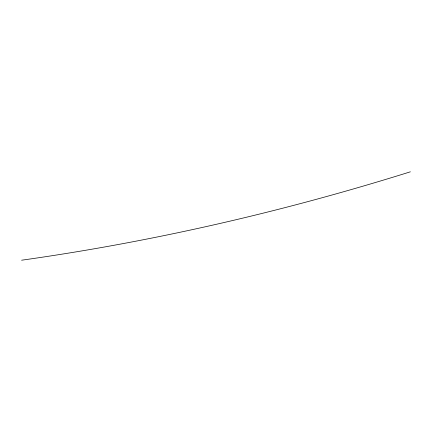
<?xml version="1.0" encoding="UTF-8"?>
<svg xmlns="http://www.w3.org/2000/svg" width="432" height="432" viewBox="0 0 432 432"><rect width="100%" height="100%" fill="white"/><g stroke="black" fill="none" stroke-linecap="round" stroke-linejoin="round"><path stroke-width="0.65" d="M410.384 171.812C283.424 211.572 153.365 241.65 21.6 260.21"/></g></svg>
